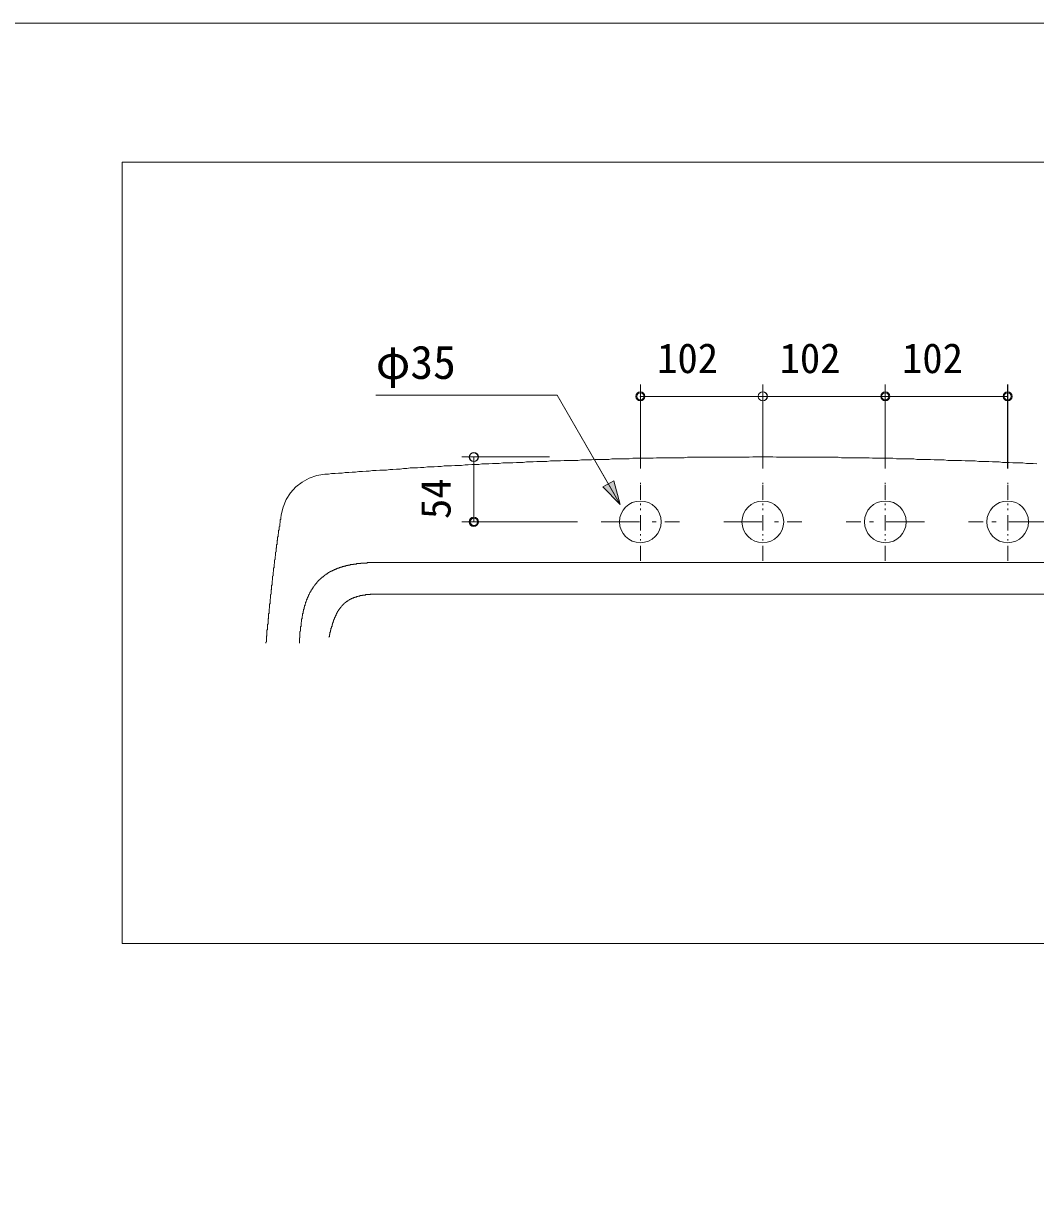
# Model space of a CAD drawing. Units: millimetres, scale not verified. Extents: x -1392 to 1350, y -947 to 991.
# Drawn here: x 76 to 919, y 22 to 991 of the extents above; entities that cross this region are included whole.
import ezdxf
from ezdxf.enums import TextEntityAlignment as Align

# ---------------------------------------------------------------- set-up
doc = ezdxf.new("R2010")
doc.units = ezdxf.units.MM
doc.header["$LTSCALE"] = 10
doc.header["$PDMODE"] = 32
doc.header["$PDSIZE"] = 6
for name, color, linetype, lineweight in [('0-1_レイヤー_1', 7, 'Continuous', 18), ('0-7', 7, 'Continuous', 5), ('F-0', 7, 'Continuous', 5)]:
    doc.layers.add(name, color=color, linetype=linetype, lineweight=lineweight)
doc.styles.add('ＭＳ ゴシック', font='')
doc.styles.get('ＭＳ ゴシック').set_extended_font_data('MS Gothic')

msp = doc.modelspace()

# ---------------------------------------------------------------- linework, layer by layer
at = {"layer": '0-1_レイヤー_1', "color": 5}
for p, q in [((589.94, 620.23), (589.94, 690.08)), ((691.96, 620.23), (691.96, 690.08)), ((691.96, 620.23), (691.96, 690.08)), ((793.98, 620.23), (793.98, 690.08)), ((793.98, 620.23), (793.98, 690.08)), ((896.01, 620.23), (896.01, 690.08)), ((369.38, 681.19), (520.51, 681.19)), ((520.51, 681.19), (568.35, 598.64)), ((589.94, 680.34), (691.96, 680.34)), ((793.98, 680.34), (691.96, 680.34)), ((896.01, 680.34), (793.98, 680.34)), ((514.16, 629.96), (441.35, 629.96)), ((451.08, 575.78), (451.08, 629.96)), ((537.45, 575.78), (441.35, 575.78))]:
    msp.add_line(p, q, dxfattribs=at)
at = {"layer": '0-1_レイヤー_1'}
for p, q in [((589.94, 607.53), (589.94, 608.37)), ((589.94, 593.98), (589.94, 606.68)), ((691.96, 607.53), (691.96, 608.37)), ((691.96, 593.98), (691.96, 606.68)), ((793.98, 607.53), (793.98, 608.37)), ((793.98, 593.98), (793.98, 606.68)), ((896.01, 607.53), (896.01, 608.37)), ((896.01, 593.98), (896.01, 606.68)), ((589.94, 589.75), (589.94, 591.02)), ((589.94, 585.51), (589.94, 586.78)), ((691.96, 589.75), (691.96, 591.02)), ((691.96, 585.51), (691.96, 586.78)), ((793.98, 589.75), (793.98, 591.02)), ((793.98, 585.51), (793.98, 586.78)), ((896.01, 589.75), (896.01, 591.02)), ((896.01, 585.51), (896.01, 586.78)), ((557.34, 575.78), (589.09, 575.78)), ((589.94, 568.58), (589.94, 581.28)), ((599.67, 575.78), (603.06, 575.78)), ((610.26, 575.78), (622.53, 575.78)), ((659.36, 575.78), (691.11, 575.78)), ((691.96, 568.58), (691.96, 581.28)), ((701.7, 575.78), (705.08, 575.78)), ((712.28, 575.78), (724.56, 575.78)), ((773.67, 575.78), (761.39, 575.78)), ((784.25, 575.78), (780.86, 575.78)), ((793.98, 568.58), (793.98, 581.28)), ((826.58, 575.78), (794.83, 575.78)), ((875.69, 575.78), (863.41, 575.78)), ((886.27, 575.78), (882.89, 575.78)), ((896.01, 568.58), (896.01, 581.28)), ((928.61, 575.78), (896.86, 575.78)), ((589.94, 564.35), (589.94, 565.62)), ((691.96, 564.35), (691.96, 565.62)), ((793.98, 564.35), (793.98, 565.62)), ((896.01, 564.35), (896.01, 565.62)), ((589.94, 560.11), (589.94, 561.38)), ((589.94, 543.18), (589.94, 555.88)), ((691.96, 560.11), (691.96, 561.38)), ((691.96, 543.18), (691.96, 555.88)), ((793.98, 560.11), (793.98, 561.38)), ((793.98, 543.18), (793.98, 555.88)), ((896.01, 560.11), (896.01, 561.38)), ((896.01, 543.18), (896.01, 555.88)), ((375.31, 541.91), (1008.61, 541.91)), ((375.31, 515.66), (1008.61, 515.66))]:
    msp.add_line(p, q, dxfattribs=at)
at = {"layer": '0-1_レイヤー_1', "color": 5}
for points in [[(158.14, 875.52), (1225.78, 875.52), (1225.78, 224.43), (158.14, 224.43)], [(573, 590.17), (567.92, 610.07), (558.61, 604.99)]]:
    msp.add_lwpolyline(points, close=True, dxfattribs=at)
at = {"layer": '0-1_レイヤー_1'}
for points in [[(327.05, 615.57), (330.01, 615.57), (332.55, 615.99), (335.51, 615.99), (338.48, 616.42), (341.44, 616.42), (343.98, 616.84), (346.95, 616.84), (349.91, 617.26), (352.45, 617.26), (355.41, 617.69), (358.37, 617.69), (361.34, 618.11), (363.88, 618.11), (366.84, 618.53), (369.8, 618.53), (372.77, 618.96), (375.31, 618.96), (378.27, 618.96), (381.23, 619.38), (383.77, 619.38), (386.74, 619.8), (389.7, 619.8), (392.67, 620.23), (395.2, 620.23), (398.17, 620.65), (401.13, 620.65), (404.09, 620.65), (406.64, 621.07), (409.6, 621.07), (412.56, 621.5), (415.1, 621.5), (418.06, 621.5), (421.03, 621.92), (423.99, 621.92), (426.53, 622.34), (429.49, 622.34), (432.46, 622.34), (435.42, 622.77), (437.96, 622.77)], [(437.96, 622.77), (440.92, 622.77), (443.89, 623.19), (446.43, 623.19), (449.39, 623.61), (452.36, 623.61), (455.32, 623.61), (457.86, 624.04), (460.82, 624.04), (463.78, 624.04), (466.75, 624.46), (469.29, 624.46), (472.25, 624.46), (475.21, 624.88), (478.18, 624.88), (480.72, 624.88), (483.68, 624.88), (486.64, 625.31), (489.18, 625.31), (492.15, 625.31), (495.11, 625.73), (498.08, 625.73), (500.61, 625.73), (503.58, 626.15), (506.54, 626.15), (509.5, 626.15), (512.05, 626.15), (515.01, 626.58), (517.97, 626.58), (520.93, 626.58), (523.48, 626.58), (526.44, 627)], [(526.44, 627), (529.4, 627), (532.36, 627), (534.9, 627), (537.87, 627)], [(537.87, 627), (540.83, 627.42), (543.37, 627.42), (546.33, 627.42), (549.3, 627.42), (552.26, 627.85), (554.8, 627.85), (557.76, 627.85), (560.73, 627.85), (563.69, 627.85), (566.23, 628.27), (569.2, 628.27), (572.16, 628.27), (575.12, 628.27), (577.66, 628.27), (580.62, 628.27), (583.59, 628.69), (586.55, 628.69), (589.09, 628.69), (592.05, 628.69), (595.02, 628.69), (597.98, 628.69), (600.52, 628.69), (603.48, 629.12), (606.45, 629.12), (608.99, 629.12), (611.95, 629.12), (614.92, 629.12), (617.88, 629.12), (620.42, 629.12), (623.38, 629.12), (626.34, 629.12), (629.31, 629.54), (631.85, 629.54), (634.81, 629.54), (637.77, 629.54), (640.74, 629.54), (643.28, 629.54), (646.24, 629.54), (649.2, 629.54)], [(649.2, 629.54), (652.17, 629.54), (654.71, 629.54), (657.67, 629.54), (660.64, 629.54), (663.6, 629.54), (666.14, 629.54), (669.1, 629.54), (672.06, 629.54), (675.03, 629.54), (677.57, 629.54), (680.53, 629.54), (683.49, 629.96), (686.46, 629.96), (689, 629.96), (691.96, 629.96), (694.92, 629.96), (697.46, 629.96), (700.43, 629.96), (703.39, 629.54), (706.36, 629.54), (708.89, 629.54), (711.86, 629.54), (714.82, 629.54), (717.78, 629.54), (720.33, 629.54), (723.29, 629.54), (726.25, 629.54), (729.21, 629.54), (731.75, 629.54), (734.72, 629.54), (737.68, 629.54), (740.64, 629.54), (743.18, 629.54), (746.15, 629.54), (749.11, 629.54), (752.08, 629.54), (754.61, 629.54), (757.58, 629.12), (760.54, 629.12)], [(760.54, 629.12), (763.5, 629.12), (766.05, 629.12), (769.01, 629.12), (771.97, 629.12), (774.51, 629.12), (777.48, 629.12), (780.44, 629.12), (783.4, 628.69), (785.94, 628.69), (788.9, 628.69), (791.87, 628.69), (794.83, 628.69), (797.37, 628.69), (800.33, 628.69), (803.3, 628.27), (806.26, 628.27), (808.8, 628.27), (811.76, 628.27), (814.73, 628.27), (817.69, 628.27), (820.23, 627.85), (823.2, 627.85), (826.16, 627.85), (829.12, 627.85), (831.66, 627.85), (834.62, 627.42), (837.59, 627.42), (840.13, 627.42), (843.09, 627.42), (846.05, 627), (849.02, 627), (851.56, 627), (854.52, 627), (857.48, 627), (860.45, 626.58), (862.99, 626.58), (865.95, 626.58), (868.92, 626.58), (871.88, 626.15)], [(871.88, 626.15), (874.42, 626.15), (877.38, 626.15), (880.34, 626.15), (883.31, 625.73), (885.85, 625.73), (888.81, 625.73), (891.77, 625.31), (894.31, 625.31), (897.28, 625.31), (900.24, 624.88), (903.2, 624.88), (905.74, 624.88), (908.71, 624.88), (911.67, 624.46), (914.64, 624.46), (917.17, 624.46), (920.14, 624.04)], [(289.37, 573.66), (289.37, 574.08), (289.37, 574.51), (289.8, 574.93), (289.8, 575.35), (289.8, 575.78), (289.8, 576.2), (289.8, 576.62), (289.8, 577.05), (289.8, 577.47), (290.22, 577.89), (290.22, 578.32), (290.22, 578.74), (290.22, 579.16), (290.22, 579.59), (290.22, 580.01), (290.64, 580.43), (290.64, 580.86), (290.64, 581.28), (290.64, 581.7), (292.33, 588.05), (294.87, 594.4), (298.26, 599.91), (302.92, 604.99), (308, 608.8), (313.92, 612.18), (320.27, 614.3), (327.05, 615.57)], [(287.25, 557.15), (287.25, 557.57), (287.25, 558), (287.25, 558.42), (287.25, 558.84), (287.25, 559.27), (287.25, 559.69), (287.25, 560.11), (287.68, 560.54), (287.68, 560.96), (287.68, 561.38), (287.68, 561.81), (287.68, 562.23), (287.68, 562.65), (287.68, 563.08), (288.1, 563.5), (288.1, 563.92), (288.1, 564.35), (288.1, 564.77), (288.1, 565.19), (288.1, 565.62), (288.52, 566.04), (288.52, 566.46), (288.52, 566.89), (288.52, 567.31), (288.52, 567.73), (288.52, 568.16), (288.52, 568.58), (288.95, 569), (288.95, 569.43), (288.95, 569.85), (288.95, 570.27), (288.95, 570.7), (288.95, 571.12), (288.95, 571.54), (289.37, 571.97), (289.37, 572.39), (289.37, 572.81), (289.37, 573.24), (289.37, 573.66)], [(284.71, 540.64), (285.14, 541.06), (285.14, 541.49), (285.14, 541.91), (285.14, 542.33), (285.14, 542.76), (285.14, 543.18), (285.14, 543.6), (285.14, 544.03), (285.56, 544.45), (285.56, 544.87), (285.56, 545.3), (285.56, 545.72), (285.56, 546.14), (285.56, 546.57), (285.56, 546.99), (285.98, 547.41), (285.98, 547.84), (285.98, 548.26), (285.98, 548.68), (285.98, 549.11), (285.98, 549.53), (285.98, 549.95), (285.98, 550.38), (286.41, 550.8), (286.41, 551.22), (286.41, 551.65), (286.41, 552.07), (286.41, 552.49), (286.41, 552.92), (286.41, 553.34), (286.41, 553.76), (286.83, 554.19), (286.83, 554.61), (286.83, 555.03), (286.83, 555.46), (286.83, 555.88), (286.83, 556.3), (286.83, 556.73), (287.25, 557.15)], [(283.02, 524.13), (283.02, 524.55), (283.02, 524.98), (283.02, 525.4), (283.02, 525.82), (283.02, 526.25), (283.02, 526.67), (283.45, 527.09), (283.45, 527.52), (283.45, 527.94), (283.45, 528.36), (283.45, 528.79), (283.45, 529.21), (283.45, 529.63), (283.45, 530.06), (283.45, 530.48), (283.87, 530.9), (283.87, 531.33), (283.87, 531.75), (283.87, 532.17), (283.87, 532.6), (283.87, 533.02), (283.87, 533.44), (283.87, 533.87), (284.29, 534.29), (284.29, 534.71), (284.29, 535.14), (284.29, 535.56), (284.29, 535.98), (284.29, 536.41), (284.29, 536.83), (284.29, 537.25), (284.71, 537.68), (284.71, 538.1), (284.71, 538.52), (284.71, 538.95), (284.71, 539.37), (284.71, 539.79), (284.71, 540.22), (284.71, 540.64)], [(331.7, 534.29), (331.28, 534.29), (331.28, 533.87), (330.86, 533.87), (330.43, 533.44), (330.01, 533.44), (329.59, 533.02), (329.17, 533.02), (329.17, 532.6), (328.74, 532.6), (328.32, 532.17), (327.89, 532.17), (327.89, 531.75), (327.47, 531.75), (327.05, 531.33), (326.62, 531.33), (326.62, 530.9), (326.2, 530.9), (326.2, 530.48), (325.78, 530.48), (325.78, 530.06), (325.36, 530.06), (324.93, 529.63), (324.51, 529.63), (324.51, 529.21), (324.08, 529.21), (324.08, 528.79), (323.66, 528.79), (323.66, 528.36), (323.24, 528.36), (323.24, 527.94), (322.81, 527.94), (322.81, 527.52), (322.39, 527.52), (322.39, 527.09), (321.97, 527.09), (321.55, 526.67), (321.55, 526.25), (321.12, 526.25), (321.12, 525.82)], [(344.4, 538.95), (343.98, 538.95), (343.56, 538.95), (343.14, 538.95), (342.71, 538.52), (342.29, 538.52), (341.86, 538.52), (341.44, 538.52), (341.44, 538.1), (341.02, 538.1), (340.59, 538.1), (340.17, 538.1), (340.17, 537.68), (339.75, 537.68), (339.33, 537.68), (338.9, 537.68), (338.9, 537.25), (338.48, 537.25), (338.05, 537.25), (337.63, 537.25), (337.63, 536.83), (337.21, 536.83), (336.78, 536.83), (336.78, 536.41), (336.36, 536.41), (335.94, 536.41), (335.51, 535.98), (335.09, 535.98), (334.67, 535.98), (334.67, 535.56), (334.24, 535.56), (333.82, 535.56), (333.82, 535.14), (333.4, 535.14), (332.98, 535.14), (332.98, 534.71), (332.55, 534.71), (332.13, 534.71), (332.13, 534.29), (331.7, 534.29)], [(358.8, 541.49), (358.37, 541.49), (357.95, 541.49), (357.53, 541.49), (357.11, 541.49), (357.11, 541.06), (356.68, 541.06), (356.26, 541.06), (355.83, 541.06), (355.41, 541.06), (354.99, 541.06), (354.56, 541.06), (354.14, 541.06), (353.72, 541.06), (353.3, 541.06), (353.3, 540.64), (352.87, 540.64), (352.45, 540.64), (352.02, 540.64), (351.6, 540.64), (351.18, 540.64), (350.75, 540.64), (350.75, 540.22), (350.33, 540.22), (349.91, 540.22), (349.48, 540.22), (349.06, 540.22), (348.64, 540.22), (348.21, 540.22), (348.21, 539.79), (347.79, 539.79), (347.37, 539.79), (346.95, 539.79), (346.52, 539.79), (346.1, 539.37), (345.67, 539.37), (345.25, 539.37), (344.83, 539.37), (344.4, 539.37), (344.4, 538.95)], [(375.31, 541.91), (374.46, 541.91), (374.04, 541.91), (373.61, 541.91), (373.19, 541.91), (372.77, 541.91), (372.34, 541.91), (371.92, 541.91), (371.5, 541.91), (371.08, 541.91), (370.65, 541.91), (370.23, 541.91), (369.8, 541.91), (369.38, 541.91), (368.96, 541.91), (368.53, 541.91), (368.11, 541.91), (367.69, 541.91), (367.26, 541.91), (366.84, 541.91), (366.42, 541.91), (365.99, 541.91), (365.57, 541.91), (365.15, 541.91), (364.73, 541.91), (364.3, 541.91), (363.88, 541.91), (363.45, 541.91), (363.03, 541.91), (362.61, 541.91), (362.18, 541.91), (362.18, 541.49), (361.76, 541.49), (361.34, 541.49), (360.92, 541.49), (360.49, 541.49), (360.07, 541.49), (359.64, 541.49), (359.22, 541.49), (358.8, 541.49)], [(281.33, 507.62), (281.33, 508.04), (281.33, 508.47), (281.33, 508.89), (281.33, 509.31), (281.33, 509.74), (281.33, 510.16), (281.33, 510.58), (281.33, 511.01), (281.33, 511.43), (281.75, 511.85), (281.75, 512.28), (281.75, 512.7), (281.75, 513.12), (281.75, 513.55), (281.75, 513.97), (281.75, 514.39), (281.75, 514.82), (281.75, 515.24), (282.17, 515.66), (282.17, 516.09), (282.17, 516.51), (282.17, 516.93), (282.17, 517.36), (282.17, 517.78), (282.17, 518.2), (282.17, 518.63), (282.17, 519.05), (282.6, 519.47), (282.6, 519.9), (282.6, 520.32), (282.6, 520.74), (282.6, 521.17), (282.6, 521.59), (282.6, 522.01), (282.6, 522.44), (282.6, 522.86), (283.02, 523.28), (283.02, 523.71), (283.02, 524.13)], [(321.12, 525.82), (320.7, 525.82), (320.7, 525.4), (320.27, 525.4), (320.27, 524.98), (319.85, 524.55), (319.43, 524.55), (319.43, 524.13), (319, 523.71), (319, 523.28), (318.58, 523.28), (318.58, 522.86), (318.16, 522.44), (317.73, 522.01), (317.73, 521.59), (317.31, 521.59), (317.31, 521.17), (316.89, 520.74), (316.89, 520.32), (316.46, 520.32), (316.46, 519.9), (316.46, 519.47), (316.04, 519.47), (316.04, 519.05), (315.62, 519.05), (315.62, 518.63), (315.62, 518.2), (315.2, 518.2), (315.2, 517.78), (315.2, 517.36), (314.77, 517.36), (314.77, 516.93), (314.35, 516.51), (314.35, 516.09), (313.92, 515.66), (313.92, 515.24), (313.5, 514.82), (313.5, 514.39), (313.5, 513.97), (313.08, 513.97)], [(313.08, 513.97), (313.08, 513.55), (313.08, 513.12), (312.65, 513.12), (312.65, 512.7), (312.65, 512.28), (312.23, 512.28), (312.23, 511.85), (312.23, 511.43), (312.23, 511.01), (311.81, 511.01), (311.81, 510.58), (311.81, 510.16), (311.39, 509.74), (311.39, 509.31), (311.39, 508.89), (310.96, 508.89), (310.96, 508.47), (310.96, 508.04), (310.96, 507.62), (310.54, 507.2), (310.54, 506.77), (310.54, 506.35), (310.11, 505.93), (310.11, 505.5), (310.11, 505.08), (310.11, 504.66), (309.69, 504.66), (309.69, 504.23), (309.69, 503.81), (309.69, 503.39), (309.69, 502.96), (309.27, 502.96), (309.27, 502.54), (309.27, 502.12), (309.27, 501.69), (309.27, 501.27), (308.84, 501.27), (308.84, 500.85), (308.84, 500.42)], [(350.33, 512.28), (350.75, 512.28), (350.75, 512.7), (351.18, 512.7), (351.6, 512.7), (352.02, 512.7), (352.02, 513.12), (352.45, 513.12), (352.87, 513.12), (353.3, 513.12), (353.3, 513.55), (353.72, 513.55), (354.14, 513.55), (354.56, 513.55), (354.99, 513.97), (355.41, 513.97), (355.83, 513.97), (356.26, 513.97), (356.26, 514.39), (356.68, 514.39), (357.11, 514.39), (357.53, 514.39), (357.95, 514.39), (358.37, 514.39), (358.37, 514.82), (358.8, 514.82), (359.22, 514.82), (359.64, 514.82), (360.07, 514.82), (360.49, 514.82), (360.92, 514.82), (360.92, 515.24), (361.34, 515.24), (361.76, 515.24), (362.18, 515.24), (362.61, 515.24), (363.03, 515.24), (363.45, 515.24), (363.88, 515.24), (364.3, 515.24)], [(364.3, 515.24), (364.73, 515.24), (365.15, 515.66), (365.57, 515.66), (365.99, 515.66), (366.42, 515.66), (366.84, 515.66), (367.26, 515.66), (367.69, 515.66), (368.11, 515.66), (368.53, 515.66), (368.96, 515.66), (369.38, 515.66), (369.8, 515.66), (370.23, 515.66), (370.65, 515.66), (371.08, 515.66), (371.5, 515.66), (371.92, 515.66), (372.34, 515.66), (372.77, 515.66), (373.19, 515.66), (373.61, 515.66), (374.04, 515.66), (374.46, 515.66), (374.89, 515.66), (375.31, 515.66)], [(279.64, 491.11), (279.64, 491.53), (279.64, 491.96), (279.64, 492.38), (279.64, 492.8), (279.64, 493.23), (279.64, 493.65), (279.64, 494.07), (279.64, 494.5), (279.64, 494.92), (280.06, 495.34), (280.06, 495.77), (280.06, 496.19), (280.06, 496.61), (280.06, 497.04), (280.06, 497.46), (280.06, 497.88), (280.06, 498.31), (280.06, 498.73), (280.06, 499.15), (280.48, 499.58), (280.48, 500), (280.48, 500.42), (280.48, 500.85), (280.48, 501.27), (280.48, 501.69), (280.48, 502.12), (280.48, 502.54), (280.48, 502.96), (280.48, 503.39), (280.9, 503.81), (280.9, 504.23), (280.9, 504.66), (280.9, 505.08), (280.9, 505.5), (280.9, 505.93), (280.9, 506.35), (280.9, 506.77), (280.9, 507.2), (281.33, 507.62)], [(339.75, 503.81), (339.75, 504.23), (340.17, 504.23), (340.17, 504.66), (340.59, 504.66), (340.59, 505.08), (341.02, 505.5), (341.44, 505.93), (341.44, 506.35), (341.86, 506.35), (341.86, 506.77), (342.29, 506.77), (342.29, 507.2), (342.71, 507.2), (343.14, 507.62), (343.14, 508.04), (343.56, 508.04), (343.98, 508.47), (344.4, 508.47), (344.4, 508.89), (344.83, 508.89), (344.83, 509.31), (345.25, 509.31), (345.67, 509.74), (346.1, 509.74), (346.1, 510.16), (346.52, 510.16), (346.95, 510.58), (347.37, 510.58), (347.37, 511.01), (347.79, 511.01), (348.21, 511.01), (348.21, 511.43), (348.64, 511.43), (349.06, 511.43), (349.06, 511.85), (349.48, 511.85), (349.91, 511.85), (349.91, 512.28), (350.33, 512.28)], [(308.84, 500.42), (308.84, 500), (308.84, 499.58), (308.42, 499.15), (308.42, 498.73), (308.42, 498.31), (308.42, 497.88), (308.42, 497.46), (308, 497.04), (308, 496.61), (308, 496.19), (308, 495.77), (308, 495.34), (308, 494.92), (307.58, 494.92), (307.58, 494.5), (307.58, 494.07), (307.58, 493.65), (307.58, 493.23), (307.58, 492.8), (307.58, 492.38), (307.15, 491.96), (307.15, 491.53), (307.15, 491.11), (307.15, 490.69), (307.15, 490.26), (307.15, 489.84), (307.15, 489.42), (307.15, 488.99), (307.15, 488.57), (306.73, 488.57), (306.73, 488.15), (306.73, 487.72), (306.73, 487.3), (306.73, 486.88), (306.73, 486.45), (306.73, 486.03), (306.73, 485.61), (306.73, 485.18), (306.73, 484.76)], [(333.82, 492.8), (334.24, 492.8), (334.24, 493.23), (334.24, 493.65), (334.24, 494.07), (334.67, 494.07), (334.67, 494.5), (334.67, 494.92), (335.09, 494.92), (335.09, 495.34), (335.09, 495.77), (335.09, 496.19), (335.51, 496.19), (335.51, 496.61), (335.51, 497.04), (335.94, 497.04), (335.94, 497.46), (335.94, 497.88), (336.36, 497.88), (336.36, 498.31), (336.36, 498.73), (336.78, 498.73), (336.78, 499.15), (336.78, 499.58), (337.21, 499.58), (337.21, 500), (337.21, 500.42), (337.63, 500.42), (337.63, 500.85), (337.63, 501.27), (338.05, 501.27), (338.05, 501.69), (338.48, 501.69), (338.48, 502.12), (338.48, 502.54), (338.9, 502.54), (338.9, 502.96), (339.33, 502.96), (339.33, 503.39), (339.75, 503.81)], [(277.94, 474.6), (277.94, 475.02), (277.94, 475.45), (278.36, 475.87), (278.36, 476.29), (278.36, 476.72), (278.36, 477.14), (278.36, 477.56), (278.36, 477.99), (278.36, 478.41), (278.36, 478.83), (278.36, 479.26), (278.36, 479.68), (278.36, 480.1), (278.36, 480.53), (278.79, 480.95), (278.79, 481.37), (278.79, 481.8), (278.79, 482.22), (278.79, 482.64), (278.79, 483.07), (278.79, 483.49), (278.79, 483.91), (278.79, 484.34), (278.79, 484.76), (278.79, 485.18), (278.79, 485.61), (279.21, 486.03), (279.21, 486.45), (279.21, 486.88), (279.21, 487.3), (279.21, 487.72), (279.21, 488.15), (279.21, 488.57), (279.21, 488.99), (279.21, 489.42), (279.21, 489.84), (279.21, 490.26), (279.64, 490.69), (279.64, 491.11)], [(306.73, 484.76), (306.3, 484.34), (306.3, 483.91), (306.3, 483.49), (306.3, 483.07), (306.3, 482.64), (306.3, 482.22), (306.3, 481.8), (306.3, 481.37), (306.3, 480.95), (306.3, 480.53), (306.3, 480.1), (306.3, 479.68), (306.3, 479.26), (305.88, 479.26), (305.88, 478.83), (305.88, 478.41), (305.88, 477.99), (305.88, 477.56), (305.88, 477.14), (305.88, 476.72)], [(330.43, 479.68), (330.43, 480.1), (330.86, 480.1), (330.86, 480.53), (330.86, 480.95), (330.86, 481.37), (330.86, 481.8), (331.28, 481.8), (331.28, 482.22), (331.28, 482.64), (331.28, 483.07), (331.28, 483.49), (331.28, 483.91), (331.7, 483.91), (331.7, 484.34), (331.7, 484.76), (331.7, 485.18), (331.7, 485.61), (332.13, 485.61), (332.13, 486.03), (332.13, 486.45), (332.13, 486.88), (332.13, 487.3), (332.55, 487.3), (332.55, 487.72), (332.55, 488.15), (332.55, 488.57), (332.98, 488.57), (332.98, 488.99), (332.98, 489.42), (332.98, 489.84), (332.98, 490.26), (333.4, 490.26), (333.4, 490.69), (333.4, 491.11), (333.4, 491.53), (333.82, 491.53), (333.82, 491.96), (333.82, 492.38), (333.82, 492.8)], [(305.88, 474.6), (305.88, 475.02), (305.88, 475.45), (305.88, 475.87), (305.88, 476.29), (305.88, 476.72)]]:
    msp.add_lwpolyline(points, dxfattribs=at)
at = {"layer": '0-1_レイヤー_1', "color": 5}
for centre in [(589.94, 680.34), (691.96, 680.34), (691.96, 680.34), (793.98, 680.34), (793.98, 680.34), (896.01, 680.34), (451.08, 575.78)]:
    msp.add_circle(centre, 3.81, dxfattribs=at)
at = {"layer": '0-1_レイヤー_1'}
for centre in [(589.94, 575.78), (691.96, 575.78), (793.98, 575.78), (896.01, 575.78)]:
    msp.add_circle(centre, 17.36, dxfattribs=at)
at = {"layer": '0-1_レイヤー_1', "color": 5}
msp.add_ellipse((451.08, 629.75), major_axis=(3.81, 0), ratio=0.944394, dxfattribs=at)
at = {"layer": '0-7'}
for p, q in [((589.94, 620.32), (589.94, 690.32)), ((691.94, 620.32), (691.94, 690.32)), ((691.94, 620.32), (691.94, 690.32)), ((793.94, 620.32), (793.94, 690.32)), ((793.94, 620.32), (793.94, 690.32)), ((895.94, 620.32), (895.94, 690.32)), ((589.94, 680.32), (691.94, 680.32)), ((793.94, 680.32), (691.94, 680.32)), ((895.94, 680.32), (793.94, 680.32)), ((514.19, 629.82), (441.19, 629.82)), ((451.19, 575.82), (451.19, 629.82)), ((537.44, 575.82), (441.19, 575.82))]:
    msp.add_line(p, q, dxfattribs=at)
msp.add_lwpolyline([(158.19, 875.55), (1225.69, 875.55), (1225.69, 224.55), (158.19, 224.55)], close=True, dxfattribs=at)
msp.add_lwpolyline([(369.45, 681.32), (520.55, 681.32), (573.13, 590.24)], dxfattribs=at)
for centre in [(589.94, 680.32), (691.94, 680.32), (691.94, 680.32), (793.94, 680.32), (793.94, 680.32), (895.94, 680.32), (451.19, 629.82), (451.19, 575.82)]:
    msp.add_circle(centre, 3.75, dxfattribs=at)
for p in [(589.94, 680.32), (793.94, 680.32), (895.94, 680.32), (451.19, 575.82)]:
    msp.add_point(p, dxfattribs=at)
msp.add_solid([(573.13, 590.24), (558.49, 604.88), (567.77, 610.24)], dxfattribs=at)
at = {"layer": 'F-0'}
msp.add_lwpolyline([(-1391.5, 991.14), (1350.16, 991.14), (1350.16, -947.41), (-1391.5, -947.41)], close=True, dxfattribs=at)

# ---------------------------------------------------------------- texts
at = {"layer": '0-7', "style": 'ＭＳ ゴシック'}
for s, height, p in [('φ35', 27.86, (369.45, 686.47)), ('102', 24.89, (603.9, 692.23)), ('102', 24.89, (705.9, 692.23)), ('102', 24.89, (807.9, 692.23))]:
    msp.add_text(s, height=height, dxfattribs=at).set_placement(p, align=Align.BOTTOM_LEFT)
msp.add_text('54', height=24.89, rotation=90, dxfattribs=at).set_placement((439.27, 578.12), align=Align.BOTTOM_LEFT)

doc.saveas('drawing.dxf')
